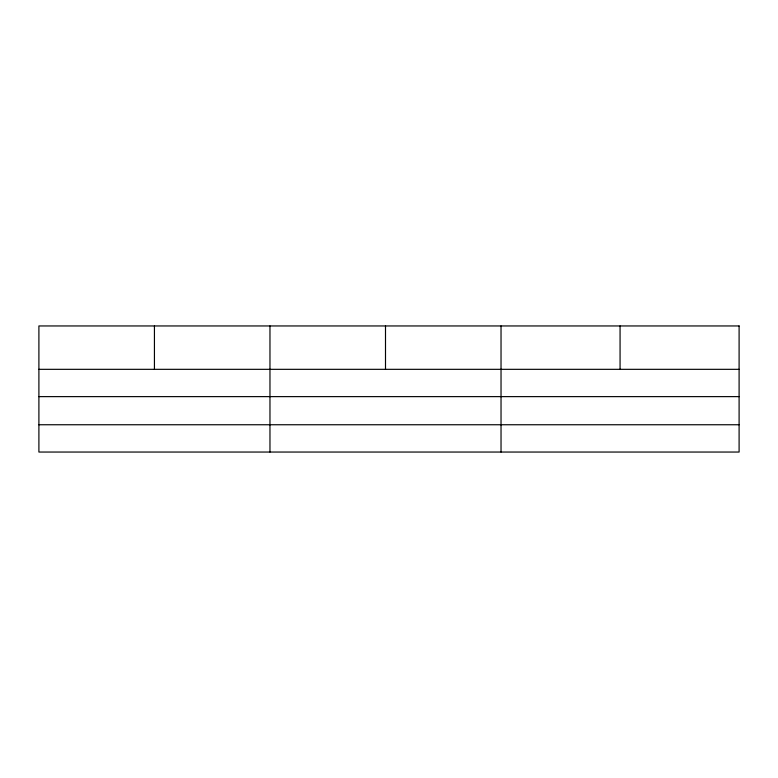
<?xml version="1.0" encoding="UTF-8"?>
<svg xmlns="http://www.w3.org/2000/svg" width="778" height="778" viewBox="0 0 778 778"><rect width="100%" height="100%" fill="white"/><g stroke="black" fill="none" stroke-linecap="round" stroke-linejoin="round"><path stroke-width="1.17" d="M38.9 369.326L739.1 369.326M38.9 396.624L739.1 396.624M38.9 424.749L739.1 424.749M620.066 325.953L620.066 369.326M501.032 325.953L501.032 452.047M385.499 325.953L385.499 369.326M269.966 325.953L269.966 452.047M154.433 325.953L154.433 369.326M739.1 325.953L38.9 325.953L38.9 452.047L739.1 452.047L739.1 325.953"/></g></svg>
